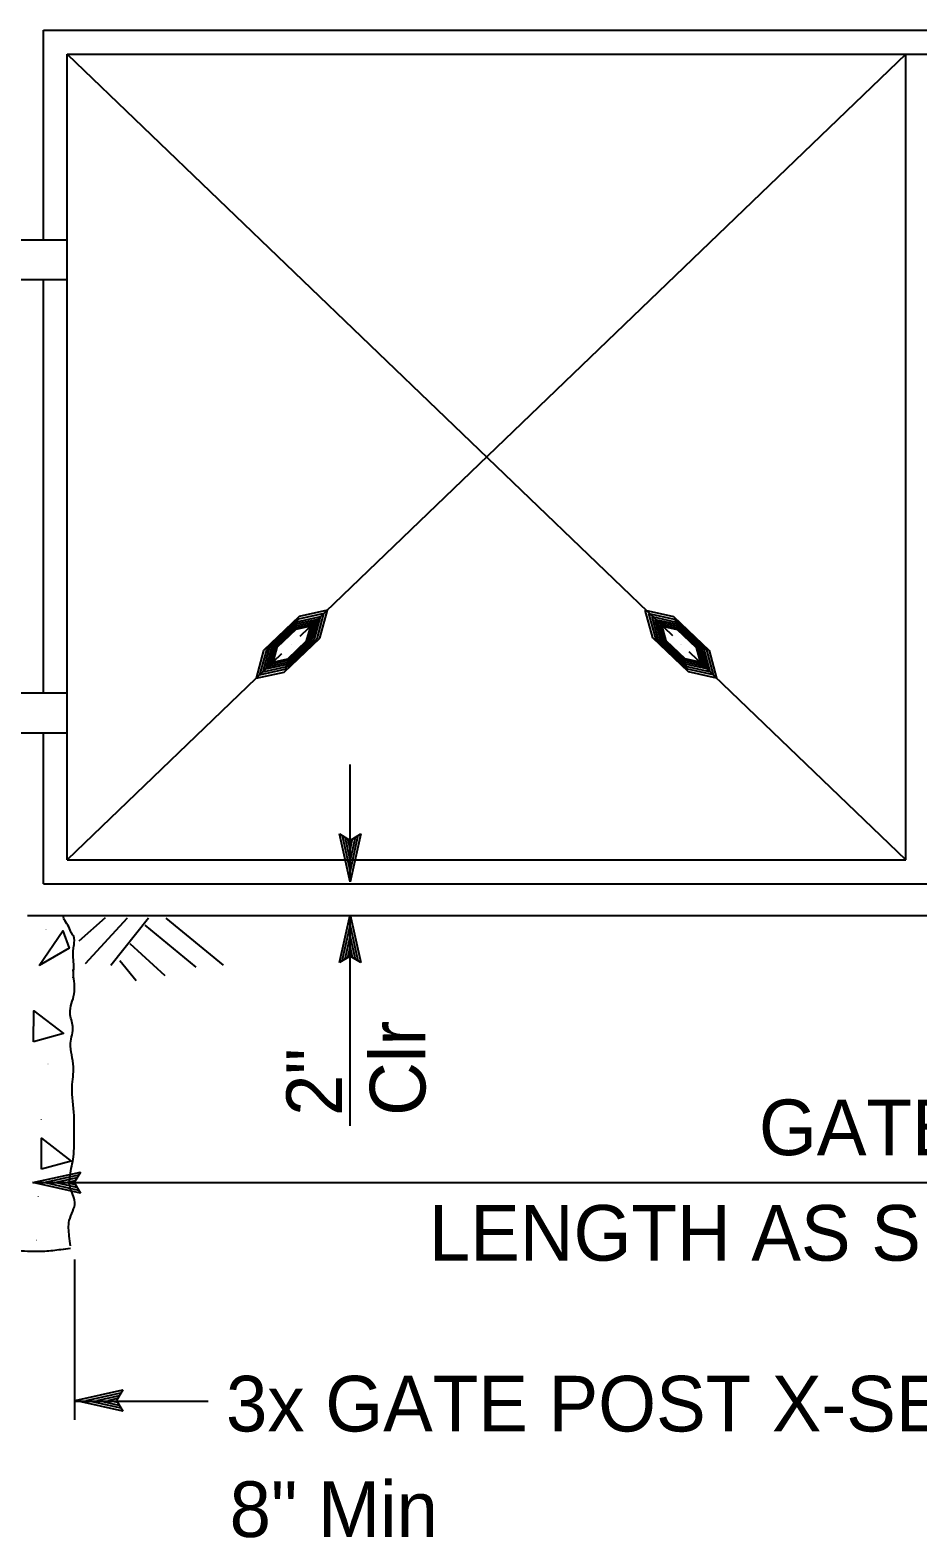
# Model space of a CAD drawing. Extents: x -894 to 866, y -476 to 714.
# Drawn here: x -495.7 to -384.1, y 384.5 to 574.2 of the extents above; entities that cross this region are included whole.
import ezdxf

# ---------------------------------------------------------------- set-up
doc = ezdxf.new("R2010")
doc.units = 0
for name, color, linetype in [('56 Stage 3 Anno', 7, 'Continuous'), ('57 Undefined', 7, 'Continuous'), ('59 Sndwall Anno', 7, 'Continuous'), ('60 Nongeo Data', 7, 'Continuous')]:
    doc.layers.add(name, color=color, linetype=linetype)

msp = doc.modelspace()

# ---------------------------------------------------------------- linework, layer by layer
at = {"layer": '56 Stage 3 Anno'}
for p, q in [((-455.5, 467.05), (-455.5, 481.78)), ((-455.5, 467.05), (-456.83, 473.05)), ((-456.83, 473.05), (-456.83, 473.05)), ((-456.83, 473.05), (-455.5, 472.25)), ((-455.51, 468.44), (-456.47, 472.82)), ((-455.5, 469.81), (-456.13, 472.64)), ((-455.5, 471.2), (-455.77, 472.41)), ((-455.5, 472.25), (-454.16, 473.05)), ((-454.16, 473.05), (-455.5, 467.05)), ((-454.52, 472.84), (-455.5, 468.43)), ((-454.88, 472.6), (-455.5, 469.81)), ((-455.23, 472.43), (-455.5, 471.2)), ((-454.16, 473.05), (-454.16, 473.05)), ((-455.5, 467.05), (-455.5, 467.05)), ((-456.84, 456.89), (-455.5, 462.89)), ((-455.5, 462.89), (-455.5, 462.89)), ((-455.5, 462.89), (-454.17, 456.89)), ((-455.5, 436.35), (-455.5, 462.89)), ((-456.49, 457.11), (-455.5, 461.51)), ((-455.5, 461.5), (-454.53, 457.13)), ((-456.13, 457.34), (-455.51, 460.13)), ((-455.51, 460.13), (-454.88, 457.31)), ((-455.5, 457.69), (-456.84, 456.89)), ((-455.78, 457.52), (-455.51, 458.75)), ((-455.51, 458.75), (-455.24, 457.54)), ((-454.17, 456.89), (-455.5, 457.69)), ((-456.84, 456.89), (-456.84, 456.89)), ((-454.17, 456.89), (-454.17, 456.89)), ((-495.41, 429.19), (-489.41, 430.52)), ((-495.41, 429.19), (-270.09, 429.19)), ((-489.41, 427.85), (-495.41, 429.19)), ((-495.41, 429.19), (-495.41, 429.19)), ((-489.62, 428.21), (-494.03, 429.19)), ((-494.02, 429.19), (-489.64, 430.16)), ((-492.64, 429.19), (-489.82, 429.82)), ((-489.86, 428.57), (-492.64, 429.19)), ((-491.26, 429.19), (-490.05, 429.46)), ((-490.03, 428.91), (-491.26, 429.19)), ((-489.41, 430.52), (-490.21, 429.19)), ((-490.21, 429.19), (-489.41, 427.85)), ((-489.41, 430.52), (-489.41, 430.52)), ((-489.41, 427.85), (-489.41, 427.85)), ((-490.12, 399.35), (-490.12, 419.5)), ((-490.09, 401.79), (-484.09, 403.12)), ((-488.7, 401.79), (-484.32, 402.76)), ((-487.33, 401.78), (-484.5, 402.41)), ((-484.09, 403.12), (-484.89, 401.79)), ((-484.09, 403.12), (-484.09, 403.12)), ((-484.09, 400.45), (-490.09, 401.79)), ((-490.09, 401.79), (-490.09, 401.79)), ((-489.98, 401.68), (-473.35, 401.68)), ((-484.31, 400.8), (-488.71, 401.79)), ((-484.54, 401.16), (-487.33, 401.78)), ((-485.94, 401.78), (-484.74, 402.05)), ((-484.72, 401.51), (-485.94, 401.78)), ((-484.89, 401.79), (-484.09, 400.45)), ((-484.09, 400.45), (-484.09, 400.45))]:
    msp.add_line(p, q, dxfattribs=at)
at = {"layer": '59 Sndwall Anno'}
for p, q in [((-486.29, 462.52), (-489.63, 459.55)), ((-483.55, 462.48), (-488.84, 456.72)), ((-480.88, 462.48), (-485.58, 456.5)), ((-481.34, 461.58), (-474.9, 456.28)), ((-478.69, 462.46), (-471.48, 456.53)), ((-483.19, 459.27), (-478.79, 455.26)), ((-484.48, 457.15), (-482.42, 454.62))]:
    msp.add_line(p, q, dxfattribs=at)
for points in [[(-494.61, 456.5), (-491.65, 460.85), (-490.85, 458.68)], [(-495.31, 446.91), (-495.28, 450.82), (-491.56, 447.94)], [(-494.33, 430.87), (-494.3, 434.78), (-490.58, 431.9)]]:
    msp.add_lwpolyline(points, close=True, dxfattribs=at)
at = {"layer": '60 Nongeo Data'}
for p, q in [((-494.08, 574.18), (-274.09, 574.18)), ((-494.08, 547.79), (-494.08, 574.18)), ((-491.08, 469.79), (-491.08, 571.18)), ((-491.08, 571.18), (-277.09, 571.18)), ((-491.08, 571.18), (-414.95, 498.01)), ((-385.58, 571.18), (-461.82, 497.91)), ((-385.58, 469.79), (-385.58, 571.18)), ((-500.59, 547.79), (-491.08, 547.79)), ((-500.59, 542.79), (-491.08, 542.79)), ((-494.08, 490.79), (-494.08, 542.79)), ((-458.8, 500.77), (-461.99, 500.06)), ((-458.36, 501.19), (-461.89, 500.41)), ((-459.66, 497.62), (-458.8, 500.77)), ((-459.31, 497.7), (-458.36, 501.19)), ((-417.42, 497.71), (-418.37, 501.2)), ((-418.37, 501.2), (-414.84, 500.42)), ((-417.06, 497.63), (-417.92, 500.78)), ((-417.92, 500.78), (-414.73, 500.07)), ((-461.89, 500.41), (-466.38, 496.13)), ((-461.99, 500.06), (-466.03, 496.21)), ((-462.07, 499.75), (-465.71, 496.29)), ((-462.15, 499.47), (-465.42, 496.35)), ((-462.22, 499.22), (-465.16, 496.41)), ((-462.28, 498.99), (-464.93, 496.47)), ((-460.46, 499.2), (-462.34, 498.79)), ((-460.2, 499.45), (-462.28, 498.99)), ((-459.9, 499.73), (-462.22, 499.22)), ((-459.57, 500.04), (-462.15, 499.47)), ((-459.21, 500.39), (-462.07, 499.75)), ((-460.97, 497.35), (-460.46, 499.2)), ((-460.76, 497.39), (-460.2, 499.45)), ((-460.53, 497.44), (-459.9, 499.73)), ((-460.27, 497.5), (-459.57, 500.04)), ((-459.98, 497.56), (-459.21, 500.39)), ((-416.73, 497.57), (-417.5, 500.4)), ((-417.5, 500.4), (-414.64, 499.76)), ((-416.45, 497.5), (-417.14, 500.05)), ((-417.14, 500.05), (-414.56, 499.48)), ((-416.19, 497.45), (-416.81, 499.74)), ((-416.81, 499.74), (-414.49, 499.22)), ((-415.95, 497.4), (-416.51, 499.46)), ((-416.51, 499.46), (-414.42, 499)), ((-415.74, 497.35), (-416.25, 499.21)), ((-416.25, 499.21), (-414.37, 498.79)), ((-414.84, 500.42), (-410.35, 496.14)), ((-414.73, 500.07), (-410.69, 496.22)), ((-414.64, 499.76), (-411.01, 496.3)), ((-414.56, 499.48), (-411.29, 496.36)), ((-414.49, 499.22), (-411.55, 496.42)), ((-414.42, 499), (-411.77, 496.47)), ((-462.34, 498.79), (-464.72, 496.51)), ((-463.8, 493.42), (-459.31, 497.7)), ((-463.7, 493.78), (-459.66, 497.62)), ((-463.62, 494.09), (-459.98, 497.56)), ((-463.54, 494.38), (-460.27, 497.5)), ((-463.47, 494.63), (-460.53, 497.44)), ((-463.41, 494.87), (-460.76, 497.39)), ((-463.35, 495.07), (-460.97, 497.35)), ((-412.93, 493.43), (-417.42, 497.71)), ((-413.02, 493.78), (-417.06, 497.63)), ((-413.1, 494.1), (-416.73, 497.57)), ((-413.17, 494.38), (-416.45, 497.5)), ((-413.24, 494.64), (-416.19, 497.45)), ((-413.3, 494.87), (-415.95, 497.4)), ((-413.36, 495.08), (-415.74, 497.35)), ((-414.37, 498.79), (-411.98, 496.52)), ((-464.11, 495.71), (-491.08, 469.79)), ((-466.38, 496.13), (-467.33, 492.64)), ((-466.03, 496.21), (-466.88, 493.07)), ((-465.71, 496.29), (-466.48, 493.46)), ((-465.42, 496.35), (-466.12, 493.81)), ((-465.16, 496.41), (-465.79, 494.12)), ((-464.93, 496.47), (-465.5, 494.4)), ((-464.72, 496.51), (-465.23, 494.66)), ((-462.85, 496.93), (-462.85, 496.93)), ((-462.85, 496.93), (-462.85, 496.93)), ((-462.84, 496.93), (-462.84, 496.93)), ((-462.84, 496.92), (-462.84, 496.92)), ((-462.84, 496.92), (-462.84, 496.92)), ((-462.84, 496.92), (-462.84, 496.92)), ((-462.84, 496.92), (-462.84, 496.92)), ((-413.88, 496.93), (-413.88, 496.93)), ((-413.88, 496.92), (-413.88, 496.92)), ((-413.87, 496.93), (-413.87, 496.93)), ((-413.87, 496.93), (-413.87, 496.93)), ((-413.87, 496.93), (-413.87, 496.93)), ((-413.86, 496.94), (-413.86, 496.94)), ((-413.86, 496.93), (-413.86, 496.93)), ((-411.48, 494.66), (-413.36, 495.08)), ((-412.88, 496.03), (-385.58, 469.79)), ((-411.98, 496.52), (-411.48, 494.66)), ((-411.77, 496.47), (-411.21, 494.41)), ((-411.55, 496.42), (-410.92, 494.13)), ((-411.29, 496.36), (-410.6, 493.81)), ((-411.01, 496.3), (-410.23, 493.47)), ((-410.69, 496.22), (-409.84, 493.08)), ((-410.35, 496.14), (-409.4, 492.65)), ((-467.33, 492.64), (-463.8, 493.42)), ((-466.88, 493.07), (-463.7, 493.78)), ((-466.48, 493.46), (-463.62, 494.09)), ((-466.12, 493.81), (-463.54, 494.38)), ((-465.79, 494.12), (-463.47, 494.63)), ((-465.5, 494.4), (-463.41, 494.87)), ((-465.23, 494.66), (-463.35, 495.07)), ((-411.21, 494.41), (-413.3, 494.87)), ((-410.92, 494.13), (-413.24, 494.64)), ((-410.6, 493.81), (-413.17, 494.38)), ((-410.23, 493.47), (-413.1, 494.1)), ((-409.84, 493.08), (-413.02, 493.78)), ((-409.4, 492.65), (-412.93, 493.43)), ((-500.59, 490.79), (-491.08, 490.79)), ((-500.59, 485.79), (-491.08, 485.79)), ((-494.08, 466.79), (-494.08, 485.79)), ((-491.08, 469.79), (-385.58, 469.79)), ((-494.08, 466.79), (-274.09, 466.79)), ((-496.08, 462.79), (-270.09, 462.79))]:
    msp.add_line(p, q, dxfattribs=at)
for points in [[(-490.3, 455.47), (-490.27, 456.72), (-490.32, 457.42), (-490.32, 457.97), (-490.32, 458.44), (-490.23, 459.13), (-490.27, 460.16), (-490.55, 460.57), (-490.88, 461.36), (-491.39, 462.15), (-491.57, 462.71)], [(-490.65, 421.22), (-490.82, 422.47), (-490.82, 424.41), (-490.12, 426.73), (-490.73, 428.62), (-490.73, 430.07), (-490.3, 432.44), (-490.21, 435.3), (-490.21, 437.62), (-490.47, 441.23), (-490.3, 443.77), (-490.65, 446.73), (-490.38, 448.83), (-490.73, 450.51), (-490.21, 452.93), (-490.3, 455.47), (-490.32, 455.99)], [(-507.77, 420.46), (-507.22, 420.68), (-505.3, 420.62), (-503.03, 420.73), (-501.64, 420.89), (-499.2, 420.79), (-496.84, 420.62), (-493.88, 420.57), (-491.87, 420.79), (-490.65, 420.95)]]:
    msp.add_spline(points, degree=3, dxfattribs=at)

# ---------------------------------------------------------------- texts
at = {"layer": '57 Undefined'}
for s, p in [('Clr', (-446.02, 437.58)), ('2"', (-456.52, 437.58))]:
    msp.add_text(s, height=7, rotation=90, dxfattribs=at).set_placement(p)
for s, p in [('GATE', (-404.07, 432.64)), ('LENGTH AS SPECIFIED', (-445.6, 419.37)), ('3x GATE POST X-SECTION', (-471.11, 397.88)), ('8" Min', (-470.66, 384.6))]:
    msp.add_text(s, height=7, dxfattribs=at).set_placement(p)
at = {"layer": '59 Sndwall Anno'}
for p in [(-493.9, 460.95), (-490.59, 454.95), (-493.65, 444.05), (-494.51, 437.07), (-491.45, 428.86), (-494.88, 427.39), (-495.12, 421.88)]:
    msp.add_text('.', height=0.8, dxfattribs=at).set_placement(p)

doc.saveas('drawing.dxf')
